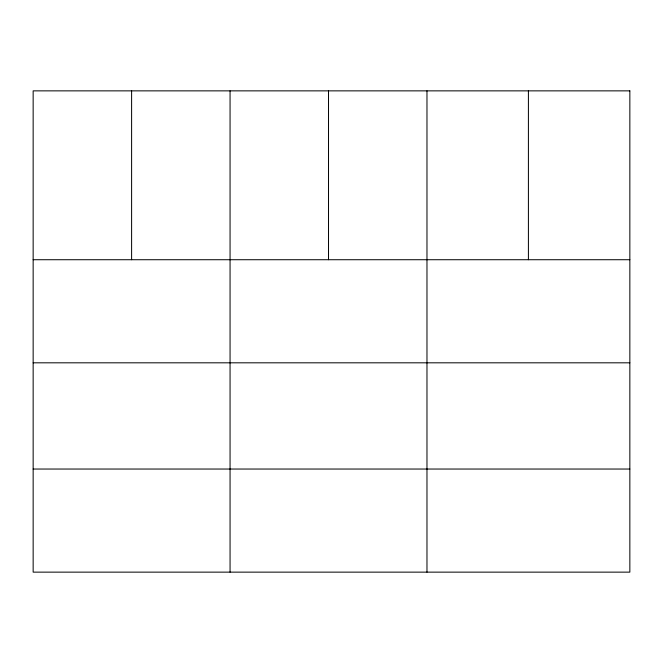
<?xml version="1.0" encoding="UTF-8"?>
<svg xmlns="http://www.w3.org/2000/svg" width="663" height="663" viewBox="0 0 663 663"><rect width="100%" height="100%" fill="white"/><g stroke="black" fill="none" stroke-linecap="round" stroke-linejoin="round"><path stroke-width="0.99" d="M33.15 259.722L629.85 259.722M33.15 362.818L629.85 362.818M33.15 469.039L629.85 469.039M528.411 90.864L528.411 259.722M426.972 90.864L426.972 572.136M328.516 90.864L328.516 259.722M230.061 90.864L230.061 572.136M131.606 90.864L131.606 259.722M629.85 90.864L33.15 90.864L33.15 572.136L629.85 572.136L629.85 90.864"/></g></svg>
